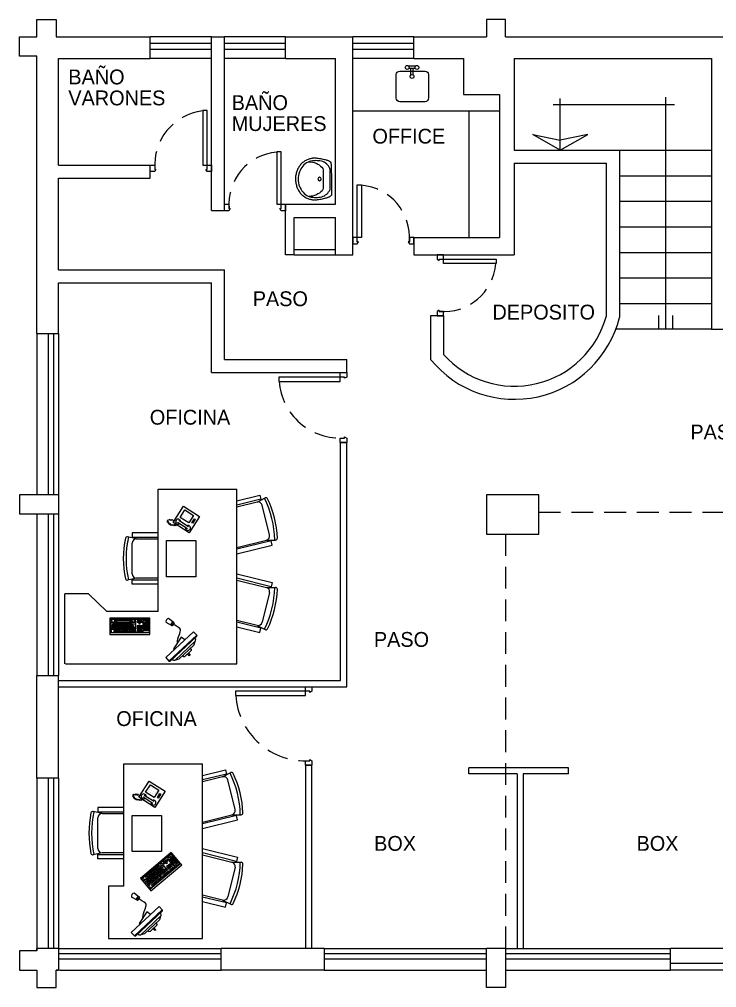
# Model space of a CAD drawing. Header units: millimetres. Extents: x 72.2 to 88.5, y 128.6 to 139.7.
# Drawn here: x 72.23 to 80.22, y 128.61 to 139.71 of the extents above; entities that cross this region are included whole.
import ezdxf

# ---------------------------------------------------------------- set-up
doc = ezdxf.new("R2010")
doc.units = ezdxf.units.MM
for name, pattern in [('CONTINUA', [0]), ('DASHED', [0.75, 0.5, -0.25]), ('DASHED2', [0.375, 0.25, -0.125])]:
    doc.linetypes.add(name, pattern=pattern)
for name, color, linetype in [('0-3', 3, 'Continuous'), ('0.1', 7, 'Continuous'), ('02', 2, 'Continuous'), ('08', 8, 'Continuous'), ('251', 251, 'Continuous'), ('AUX', 1, 'DASHED'), ('CARPINTERÍA', 1, 'Continuous'), ('MUEBLES', 252, 'CONTINUA'), ('MUROS', 4, 'Continuous')]:
    doc.layers.add(name, color=color, linetype=linetype)
doc.styles.add('STYLUS', font='stylu.ttf')

# ---------------------------------------------------------------- blocks, each defined once
blk = doc.blocks.new('PILETIN')
at = {"layer": '08', "linetype": 'Continuous', "flags": 128}
blk.add_lwpolyline([(0.177466, -0.01954), (0.094143, -0.019461), (0.021639, -0.019222), (-0.040046, -0.018824), (-0.090912, -0.018266), (-0.130959, -0.017549), (-0.160186, -0.016673), (-0.178594, -0.015638), (-0.186182, -0.014443), (-0.188407, -0.012851), (-0.190725, -0.010622), (-0.193136, -0.007756), (-0.195639, -0.004254), (-0.198235, -0.000116), (-0.200923, 0.004659), (-0.203704, 0.01007), (-0.206578, 0.016118), (-0.20949, 0.023081), (-0.212387, 0.031238), (-0.215268, 0.040589), (-0.218134, 0.051133), (-0.220984, 0.062871), (-0.223818, 0.075803), (-0.226637, 0.089929), (-0.22944, 0.105249), (-0.232056, 0.120339), (-0.234313, 0.133776), (-0.23621, 0.14556), (-0.237749, 0.155691), (-0.238928, 0.16417), (-0.239748, 0.170995), (-0.240209, 0.176167), (-0.240311, 0.179687), (-0.240099, 0.182829), (-0.23962, 0.186867), (-0.238874, 0.191802), (-0.23786, 0.197633), (-0.236579, 0.204362), (-0.23503, 0.211987), (-0.233214, 0.220509), (-0.23113, 0.229927), (-0.228641, 0.239721), (-0.225607, 0.249368), (-0.22203, 0.258868), (-0.217908, 0.268222), (-0.213243, 0.27743), (-0.208034, 0.286491), (-0.20228, 0.295405), (-0.195983, 0.304173), (-0.189227, 0.312677), (-0.182098, 0.320799), (-0.174595, 0.32854), (-0.166719, 0.335898), (-0.15847, 0.342875), (-0.149847, 0.349471), (-0.140851, 0.355684), (-0.131481, 0.361516), (-0.121794, 0.366933), (-0.111844, 0.3719), (-0.101631, 0.376418), (-0.091156, 0.380487), (-0.080418, 0.384107), (-0.069418, 0.387277), (-0.058154, 0.389998), (-0.046629, 0.39227), (-0.034971, 0.394062), (-0.023314, 0.395341), (-0.011657, 0.396109), (0, 0.396365), (0.011657, 0.396109), (0.023314, 0.395341), (0.034971, 0.394062), (0.046629, 0.39227), (0.058154, 0.389998), (0.069418, 0.387277), (0.080418, 0.384107), (0.091156, 0.380487), (0.101631, 0.376418), (0.111844, 0.3719), (0.121794, 0.366933), (0.131481, 0.361516), (0.140851, 0.355684), (0.149847, 0.349471), (0.15847, 0.342875), (0.166719, 0.335898), (0.174595, 0.32854), (0.182098, 0.320799), (0.189227, 0.312677), (0.195983, 0.304173), (0.20228, 0.295405), (0.208034, 0.286491), (0.213243, 0.27743), (0.217908, 0.268222), (0.22203, 0.258868), (0.225607, 0.249368), (0.228641, 0.239721), (0.23113, 0.229927), (0.233214, 0.220509), (0.23503, 0.211987), (0.236579, 0.204362), (0.23786, 0.197633), (0.238874, 0.191802), (0.23962, 0.186867), (0.240099, 0.182829), (0.240311, 0.179687), (0.240209, 0.176167), (0.239748, 0.170995), (0.238928, 0.16417), (0.237749, 0.155691), (0.23621, 0.14556), (0.234313, 0.133776), (0.232056, 0.120339), (0.22944, 0.105249), (0.226637, 0.089929), (0.223818, 0.075803), (0.220984, 0.062871), (0.218134, 0.051133), (0.215268, 0.040589), (0.212387, 0.031238), (0.20949, 0.023081), (0.206578, 0.016118), (0.203568, 0.009991), (0.200379, 0.004341), (0.197009, -0.000833), (0.19346, -0.005529), (0.189731, -0.009747), (0.185823, -0.013489), (0.181734, -0.016753), (0.177466, -0.01954)], dxfattribs=at)
at = {"layer": '08', "linetype": 'Continuous'}
blk.add_lwpolyline([(0, 0), (-0.109993, 0, -0.104875), (-0.120151, 0.002101, -0.221649), (-0.204273, 0.097702, -0.048163), (-0.210622, 0.163455, -0.015067), (-0.209998, 0.184155, -0.11237), (-0.195145, 0.251099, -0.102819), (-0.14995, 0.310915, -0.093047), (-0.083035, 0.350417, -0.087147), (0, 0.365, -0.087147), (0.083035, 0.350417, -0.093047), (0.14995, 0.310915, -0.102819), (0.195145, 0.251099, -0.11237), (0.209998, 0.184155, -0.015067), (0.210622, 0.163455, -0.048163), (0.204273, 0.097702, -0.221649), (0.120151, 0.002101, -0.104875), (0.109993, 0)], format="xyb", close=True, dxfattribs=at)
blk.add_lwpolyline([(-0.198723, 0.242941, 0.10564), (-0.180769, 0.158914, 0.092164), (-0.134258, 0.091625, 0.198077), (-0.106065, 0.08), (0, 0.08), (0.106065, 0.08, 0.198077), (0.134258, 0.091625, 0.092164), (0.180769, 0.158914, 0.10564), (0.198723, 0.242941)], format="xyb", dxfattribs=at)
blk.add_circle((0, 0.120322), 0.02, dxfattribs=at)
blk = doc.blocks.new('RECTANG')
for p, q in [((1, 1), (0, 1)), ((0, 1), (0, 0)), ((1, 0), (1, 1)), ((0, 0), (1, 0))]:
    blk.add_line(p, q)
blk = doc.blocks.new('telefono')
for p, q in [((-0.03479, -0.053826), (-0.03479, -0.053826)), ((-0.019296, -0.053826), (-0.019296, -0.053826)), ((-0.003801, -0.053826), (-0.003801, -0.053826)), ((0.036107, -0.025859), (0.036107, -0.108497)), ((0.052635, -0.025859), (0.052635, -0.108497)), ((-0.03479, -0.069321), (-0.03479, -0.069321)), ((-0.03479, -0.084815), (-0.03479, -0.084815)), ((-0.03479, -0.10031), (-0.03479, -0.10031)), ((-0.019296, -0.069321), (-0.019296, -0.069321)), ((-0.019296, -0.084815), (-0.019296, -0.084815)), ((-0.019296, -0.10031), (-0.019296, -0.10031)), ((-0.003801, -0.069321), (-0.003801, -0.069321)), ((-0.003801, -0.084815), (-0.003801, -0.084815)), ((-0.003801, -0.10031), (-0.003801, -0.10031)), ((0.050228, -0.124668), (0.056192, -0.143474)), ((0.069414, -0.103808), (0.079331, -0.107113)), ((0.07272, -0.110419), (0.082636, -0.113724)), ((0.076025, -0.11703), (0.085942, -0.120335)), ((0.079331, -0.123641), (0.089247, -0.126947)), ((0.082636, -0.130252), (0.092553, -0.133558)), ((0.052887, -0.14678), (0.062803, -0.150085)), ((0.056192, -0.153391), (0.066109, -0.156696)), ((0.059498, -0.160002), (0.069414, -0.163307)), ((0.062803, -0.166613), (0.07272, -0.169918)), ((0.071552, -0.174626), (0.081469, -0.177931)), ((0.079331, -0.169918), (0.089247, -0.173224)), ((0.082636, -0.163307), (0.092553, -0.166613)), ((0.085942, -0.136863), (0.095858, -0.140169)), ((0.085942, -0.143474), (0.095858, -0.14678)), ((0.085942, -0.150085), (0.095858, -0.153391)), ((0.085942, -0.156696), (0.095858, -0.160002))]:
    blk.add_line(p, q)
for centre, start, end in [((0.044371, -0.025859), 298.491464, 241.508536), ((0.044371, -0.108497), 118.491464, 61.508536)]:
    blk.add_arc(centre, 0.017324, start, end)
for p, xscale, yscale, zscale in [((0.067807, -0.133941), -0.135614, 0.133941, 0.135614), ((0.011694, -0.113222), -0.061979, 0.072308, 0.061979), ((-0.001219, -0.022837), -0.033572, 0.007747, 0.033572)]:
    blk.add_blockref('RECTANG', p, dxfattribs=dict(xscale=xscale, yscale=yscale, zscale=zscale))

msp = doc.modelspace()

# ---------------------------------------------------------------- linework, layer by layer
at = {"layer": '0-3', "linetype": 'Continuous', "ltscale": 0.5}
for p, q in [((75.28012, 137.01147), (75.28012, 137.59147)), ((75.38012, 137.01147), (75.38012, 137.44147)), ((75.38012, 137.01147), (75.28012, 137.01147))]:
    msp.add_line(p, q, dxfattribs=at)
at = {"layer": '0.1', "linetype": 'Continuous', "ltscale": 0.5}
for p, q in [((79.10512, 138.21147), (80.16012, 138.21147)), ((79.10512, 137.918613), (80.16012, 137.918613)), ((79.10512, 137.625756), (80.16012, 137.625756)), ((79.10512, 137.332899), (80.16012, 137.332899)), ((79.10512, 137.040042), (80.16012, 137.040042)), ((79.10512, 136.747185), (80.16012, 136.747185)), ((79.10512, 136.454327), (80.16012, 136.454327)), ((80.16012, 136.16147), (79.063516, 136.16147))]:
    msp.add_line(p, q, dxfattribs=at)
at = {"layer": '0.1', "linetype": 'DASHED2'}
for p, q in [((78.18012, 134.06147), (82.33012, 134.06147)), ((77.80012, 133.81147), (77.80012, 129.06147))]:
    msp.add_line(p, q, dxfattribs=at)
at = {"layer": '02'}
for p, q in [((78.42762, 138.21147), (78.42762, 138.805394)), ((79.63262, 138.818875), (79.63262, 136.16147)), ((78.346031, 138.73647), (79.736346, 138.73647)), ((78.42762, 138.21147), (78.112778, 138.392464)), ((78.112778, 138.392464), (78.42762, 138.328245)), ((78.42762, 138.21147), (78.742462, 138.392464)), ((78.742462, 138.392464), (78.42762, 138.328245)), ((79.552828, 136.317923), (79.552828, 136.16147)), ((79.712412, 136.317923), (79.712412, 136.16147))]:
    msp.add_line(p, q, dxfattribs=at)
at = {"layer": '08', "linetype": 'Continuous'}
for p, q in [((76.76685, 139.173278), (76.690441, 139.173278)), ((76.764513, 139.148101), (76.690684, 139.148101)), ((76.715356, 139.074249), (76.715356, 139.148101)), ((76.740533, 139.075624), (76.740533, 139.148101)), ((76.05012, 138.66147), (77.73012, 138.66147)), ((77.38012, 138.66147), (77.38012, 137.21147))]:
    msp.add_line(p, q, dxfattribs=at)
msp.add_lwpolyline([(76.588149, 139.11847), (76.877898, 139.11847, -0.414214), (76.917898, 139.07847), (76.917898, 138.8079, -0.414214), (76.877898, 138.7679), (76.588149, 138.7679, -0.414214), (76.548149, 138.8079), (76.548149, 139.07847, -0.414214)], format="xyb", close=True, dxfattribs=at)
for centre in [(76.672436, 139.160515), (76.78524, 139.160515), (76.728933, 139.056849)]:
    msp.add_circle(centre, 0.02207, dxfattribs=at)
at = {"layer": '251', "linetype": 'Continuous', "ltscale": 0.5}
for p, q in [((75.38012, 137.07147), (75.85012, 137.07147)), ((75.38012, 137.01147), (75.85012, 137.01147))]:
    msp.add_line(p, q, dxfattribs=at)
at = {"layer": 'AUX', "linetype": 'Continuous', "ltscale": 0.5}
for p, q in [((74.43012, 139.51147), (73.73012, 139.51147)), ((74.43012, 139.433115), (73.73012, 139.433115)), ((75.28012, 139.51147), (74.58012, 139.51147)), ((75.28012, 139.433115), (74.58012, 139.433115)), ((76.75012, 139.51147), (76.05012, 139.51147)), ((76.75012, 139.433115), (76.05012, 139.433115)), ((74.43012, 139.364449), (73.73012, 139.364449)), ((75.28012, 139.364449), (74.58012, 139.364449)), ((76.75012, 139.364449), (76.05012, 139.364449)), ((74.43012, 139.26147), (73.73012, 139.26147)), ((75.28012, 139.26147), (74.58012, 139.26147)), ((76.75012, 139.26147), (76.05012, 139.26147)), ((72.43012, 136.11147), (72.43012, 134.26147)), ((72.56012, 136.11147), (72.56012, 134.26147)), ((72.62012, 136.11147), (72.62012, 134.26147)), ((72.68012, 136.11147), (72.68012, 134.26147)), ((75.91012, 134.86147), (75.98012, 134.86147)), ((75.91012, 132.13147), (75.91012, 134.86147)), ((75.98012, 132.06147), (75.98012, 134.86147)), ((72.43012, 134.04147), (72.43012, 132.19147)), ((72.56012, 134.04147), (72.56012, 132.19147)), ((72.62012, 134.04147), (72.62012, 132.19147)), ((72.68012, 134.04147), (72.68012, 132.19147)), ((72.68012, 132.13147), (75.91012, 132.13147)), ((72.68012, 132.06147), (75.98012, 132.06147)), ((75.51012, 131.16147), (75.58012, 131.16147)), ((75.51012, 129.06147), (75.51012, 131.16147)), ((75.58012, 129.06147), (75.58012, 131.16147)), ((72.43012, 131.01147), (72.43012, 129.06147)), ((72.56012, 131.01147), (72.56012, 129.06147)), ((72.62012, 131.01147), (72.62012, 129.06147)), ((72.68012, 131.01147), (72.68012, 129.06147)), ((72.69012, 129.06147), (74.54012, 129.06147)), ((72.69012, 129.00147), (74.54012, 129.00147)), ((75.72012, 129.06147), (77.58012, 129.06147)), ((75.72012, 129.00147), (77.58012, 129.00147)), ((77.80012, 129.06147), (79.69012, 129.06147)), ((77.80012, 129.00147), (79.69012, 129.00147)), ((80.87012, 129.06147), (79.69012, 129.06147)), ((79.69012, 128.81147), (79.69012, 129.06147)), ((72.69012, 128.94147), (74.54012, 128.94147)), ((75.72012, 128.94147), (77.58012, 128.94147)), ((77.80012, 128.94147), (79.69012, 128.94147)), ((79.69012, 128.890911), (80.87012, 128.890911)), ((72.69012, 128.81147), (74.54012, 128.81147)), ((75.72012, 128.81147), (77.58012, 128.81147)), ((77.80012, 128.81147), (79.69012, 128.81147))]:
    msp.add_line(p, q, dxfattribs=at)
msp.add_lwpolyline([(80.87012, 128.81147), (79.69012, 128.81147)], dxfattribs=at)
at = {"layer": 'CARPINTERÍA'}
for p, q in [((78.52012, 131.13147), (77.38012, 131.13147)), ((77.38012, 131.06147), (77.38012, 131.13147)), ((78.52012, 131.06147), (78.52012, 131.13147)), ((77.932561, 131.06147), (77.38012, 131.06147)), ((77.932561, 131.06147), (77.932561, 129.06147)), ((78.52012, 131.06147), (78.002561, 131.06147)), ((78.002561, 131.06147), (78.002561, 129.06147))]:
    msp.add_line(p, q, dxfattribs=at)
at = {"layer": 'CARPINTERÍA', "linetype": 'Continuous', "ltscale": 0.5}
for points in [[(74.33012, 138.667258), (74.33012, 138.04147), (74.38012, 138.04147), (74.43012, 138.04147), (74.43012, 137.96647), (74.43012, 137.96647), (74.43012, 137.96647), (74.38012, 137.96647), (74.36512, 137.99147), (74.38012, 137.99147), (74.38012, 138.04147), (74.38012, 138.667258), (74.33012, 138.667258), (74.33012, 138.667258)], [(75.18012, 138.193373), (75.18012, 137.59147), (75.23012, 137.59147), (75.28012, 137.59147), (75.28012, 137.51647), (75.28012, 137.51647), (75.28012, 137.51647), (75.23012, 137.51647), (75.21512, 137.54147), (75.23012, 137.54147), (75.23012, 137.59147), (75.23012, 138.193373), (75.18012, 138.193373), (75.18012, 138.193373)], [(73.78012, 138.04147), (73.78012, 138.04147), (73.78012, 138.04147), (73.78012, 138.04147), (73.78012, 138.04147), (73.78012, 138.04147), (73.78012, 138.04147), (73.78012, 138.04147), (73.78012, 138.04147), (73.78012, 138.04147), (73.78012, 138.04147), (73.78012, 137.99147), (73.79512, 137.99147), (73.78012, 137.96647), (73.73012, 137.96647), (73.73012, 137.96647), (73.73012, 137.96647), (73.73012, 138.04147), (73.78012, 138.04147)], [(76.15012, 137.813373), (76.15012, 137.21147), (76.10012, 137.21147), (76.05012, 137.21147), (76.05012, 137.13647), (76.05012, 137.13647), (76.05012, 137.13647), (76.10012, 137.13647), (76.11512, 137.16147), (76.10012, 137.16147), (76.10012, 137.21147), (76.10012, 137.813373), (76.15012, 137.813373), (76.15012, 137.813373)], [(74.63012, 137.59147), (74.63012, 137.59147), (74.63012, 137.59147), (74.63012, 137.59147), (74.63012, 137.59147), (74.63012, 137.59147), (74.63012, 137.59147), (74.63012, 137.59147), (74.63012, 137.59147), (74.63012, 137.59147), (74.63012, 137.59147), (74.63012, 137.54147), (74.64512, 137.54147), (74.63012, 137.51647), (74.58012, 137.51647), (74.58012, 137.51647), (74.58012, 137.51647), (74.58012, 137.59147), (74.63012, 137.59147)], [(76.70012, 137.21147), (76.70012, 137.21147), (76.70012, 137.21147), (76.70012, 137.21147), (76.70012, 137.21147), (76.70012, 137.21147), (76.70012, 137.21147), (76.70012, 137.21147), (76.70012, 137.21147), (76.70012, 137.21147), (76.70012, 137.21147), (76.70012, 137.16147), (76.68512, 137.16147), (76.70012, 137.13647), (76.75012, 137.13647), (76.75012, 137.13647), (76.75012, 137.13647), (76.75012, 137.21147), (76.70012, 137.21147)], [(77.692022, 136.91147), (77.09012, 136.91147), (77.09012, 136.96147), (77.09012, 137.01147), (77.01512, 137.01147), (77.01512, 137.01147), (77.01512, 137.01147), (77.01512, 136.96147), (77.04012, 136.94647), (77.04012, 136.96147), (77.09012, 136.96147), (77.692022, 136.96147), (77.692022, 136.91147), (77.692022, 136.91147)], [(77.09012, 136.36147), (77.09012, 136.36147), (77.09012, 136.36147), (77.09012, 136.36147), (77.09012, 136.36147), (77.09012, 136.36147), (77.09012, 136.36147), (77.09012, 136.36147), (77.09012, 136.36147), (77.09012, 136.36147), (77.09012, 136.36147), (77.04012, 136.36147), (77.04012, 136.37647), (77.01512, 136.36147), (77.01512, 136.31147), (77.01512, 136.31147), (77.01512, 136.31147), (77.09012, 136.31147), (77.09012, 136.36147)], [(75.203506, 135.56147), (75.90512, 135.56147), (75.90512, 135.61147), (75.90512, 135.66147), (75.98012, 135.66147), (75.98012, 135.66147), (75.98012, 135.66147), (75.98012, 135.61147), (75.95512, 135.59647), (75.95512, 135.61147), (75.90512, 135.61147), (75.203506, 135.61147), (75.203506, 135.56147), (75.203506, 135.56147)], [(75.90512, 134.91147), (75.90512, 134.91147), (75.90512, 134.91147), (75.90512, 134.91147), (75.90512, 134.91147), (75.90512, 134.91147), (75.90512, 134.91147), (75.90512, 134.91147), (75.90512, 134.91147), (75.90512, 134.91147), (75.90512, 134.91147), (75.95512, 134.91147), (75.95512, 134.92647), (75.98012, 134.91147), (75.98012, 134.86147), (75.98012, 134.86147), (75.98012, 134.86147), (75.90512, 134.86147), (75.90512, 134.91147)], [(74.70776, 131.96147), (75.50762, 131.96147), (75.50762, 132.01147), (75.50762, 132.06147), (75.58262, 132.06147), (75.58262, 132.06147), (75.58262, 132.06147), (75.58262, 132.01147), (75.55762, 131.99647), (75.55762, 132.01147), (75.50762, 132.01147), (74.70776, 132.01147), (74.70776, 131.96147), (74.70776, 131.96147)], [(75.50762, 131.21147), (75.50762, 131.21147), (75.50762, 131.21147), (75.50762, 131.21147), (75.50762, 131.21147), (75.50762, 131.21147), (75.50762, 131.21147), (75.50762, 131.21147), (75.50762, 131.21147), (75.50762, 131.21147), (75.50762, 131.21147), (75.55762, 131.21147), (75.55762, 131.22647), (75.58262, 131.21147), (75.58262, 131.16147), (75.58262, 131.16147), (75.58262, 131.16147), (75.50762, 131.16147), (75.50762, 131.21147)]]:
    msp.add_lwpolyline(points, close=True, dxfattribs=at)
at = {"layer": 'CARPINTERÍA', "linetype": 'DASHED2'}
for centre, radius, start, end in [((74.40512, 138.04147), 0.625, 96.892103, 184.588566), ((75.23012, 137.59147), 0.6, 94.780192, 184.780192), ((76.10012, 137.21147), 0.6, 355.219808, 85.219808), ((77.09012, 136.96147), 0.6, 265.219808, 355.219808), ((75.90512, 135.61147), 0.7, 184.096044, 274.096044), ((75.50762, 132.01147), 0.8, 183.583322, 273.583322)]:
    msp.add_arc(centre, radius, start, end, dxfattribs=at)
at = {"layer": 'MUEBLES', "linetype": 'Continuous'}
for p, q in [((73.821589, 132.924641), (73.821589, 134.324641)), ((73.821589, 134.324641), (74.721589, 134.324641)), ((74.721589, 132.324641), (74.721589, 134.324641)), ((74.721589, 134.193233), (74.984528, 134.257873)), ((74.996464, 134.209318), (74.721589, 134.141744)), ((74.952684, 134.17796), (75.047627, 134.225365)), ((74.984528, 134.257873), (74.996464, 134.209318)), ((74.952684, 134.17796), (74.721589, 134.121149)), ((75.09673, 133.801462), (75.013175, 134.141342)), ((73.572479, 133.756285), (73.468965, 133.779654)), ((73.821589, 133.826285), (73.522479, 133.826285)), ((73.522479, 133.826285), (73.522479, 133.776285)), ((73.522479, 133.776285), (73.821589, 133.776285)), ((73.572479, 133.756285), (73.821589, 133.756285)), ((73.522479, 133.356285), (73.522479, 133.706285)), ((73.916599, 133.320469), (73.916599, 133.735463)), ((73.916599, 133.735463), (74.25233, 133.735463)), ((74.25233, 133.735463), (74.25233, 133.320469)), ((74.721589, 133.65775), (75.060112, 133.740971)), ((75.113441, 133.733486), (74.721589, 133.637154)), ((74.721589, 133.585666), (75.125378, 133.684932)), ((75.060112, 133.740971), (75.166212, 133.74299)), ((75.125378, 133.684932), (75.113441, 133.733486)), ((74.25233, 133.320469), (73.916599, 133.320469)), ((74.721589, 133.355705), (75.125378, 133.256439)), ((73.572479, 133.306285), (73.468965, 133.282917)), ((73.522479, 133.286285), (73.821589, 133.286285)), ((73.522479, 133.236285), (73.522479, 133.286285)), ((73.821589, 133.236285), (73.522479, 133.236285)), ((73.821589, 133.306285), (73.572479, 133.306285)), ((75.113441, 133.207885), (74.721589, 133.304216)), ((74.721589, 133.283621), (75.060112, 133.200399)), ((75.060112, 133.200399), (75.166212, 133.198381)), ((75.125378, 133.256439), (75.113441, 133.207885)), ((72.752235, 132.324641), (72.752235, 133.124641)), ((73.021589, 133.124641), (72.752235, 133.124641)), ((73.021589, 133.124641), (73.231589, 132.924641)), ((75.09673, 133.139909), (75.013175, 132.800029)), ((73.821589, 132.924641), (73.231589, 132.924641)), ((73.980907, 132.760182), (73.910021, 132.798015)), ((74.002953, 132.793559), (73.940333, 132.843908)), ((73.964313, 132.770237), (73.987129, 132.804779)), ((73.980187, 132.762242), (73.964313, 132.770237)), ((73.976334, 132.787141), (73.987194, 132.803584)), ((73.989741, 132.778286), (73.976334, 132.787141)), ((74.000776, 132.793413), (73.980187, 132.762242)), ((74.002953, 132.793559), (73.980907, 132.760182)), ((73.987129, 132.804779), (74.000776, 132.793413)), ((73.987194, 132.803584), (73.999587, 132.793194)), ((73.999587, 132.793194), (73.989741, 132.778286)), ((74.952684, 132.763411), (74.721589, 132.820222)), ((74.996464, 132.732052), (74.721589, 132.799627)), ((74.952684, 132.763411), (75.047627, 132.716006)), ((73.907221, 132.394478), (74.224969, 132.691869)), ((73.94369, 132.355513), (74.261438, 132.652903)), ((74.224969, 132.691869), (74.261438, 132.652903)), ((74.261438, 132.652903), (74.260929, 132.637524)), ((74.721589, 132.748138), (74.984528, 132.683498)), ((74.984528, 132.683498), (74.996464, 132.732052)), ((73.959068, 132.355004), (74.260929, 132.637524)), ((74.011392, 132.362787), (74.249703, 132.585829)), ((74.060574, 132.380269), (74.229008, 132.537911)), ((74.241508, 132.578159), (74.229008, 132.537911)), ((74.250212, 132.601208), (74.237098, 132.61522)), ((74.249703, 132.585829), (74.250212, 132.601208)), ((74.125303, 132.407061), (74.197994, 132.475096)), ((74.200128, 132.49173), (74.190573, 132.501939)), ((74.200128, 132.49173), (74.197994, 132.475096)), ((72.757498, 132.324641), (74.721589, 132.324641)), ((73.907221, 132.394478), (73.94369, 132.355513)), ((73.94369, 132.355513), (73.959068, 132.355004)), ((73.996014, 132.363296), (73.982899, 132.377308)), ((74.011392, 132.362787), (73.996014, 132.363296)), ((74.019588, 132.370457), (74.060574, 132.380269)), ((74.108564, 132.406032), (74.099009, 132.416241)), ((74.108564, 132.406032), (74.125303, 132.407061)), ((73.426838, 129.775427), (73.426838, 131.175427)), ((73.426838, 131.175427), (74.326838, 131.175427)), ((74.326838, 129.175427), (74.326838, 131.175427)), ((74.326838, 131.044018), (74.589776, 131.108658)), ((74.589776, 131.108658), (74.601712, 131.060104)), ((74.601712, 131.060104), (74.326838, 130.992529)), ((74.557933, 131.028745), (74.326838, 130.971934)), ((74.557933, 131.028745), (74.652875, 131.07615)), ((74.701978, 130.652247), (74.618423, 130.992128)), ((73.426838, 130.677071), (73.127727, 130.677071)), ((73.127727, 130.677071), (73.127727, 130.627071)), ((73.177727, 130.607071), (73.074213, 130.630439)), ((73.127727, 130.627071), (73.426838, 130.627071)), ((73.127727, 130.207071), (73.127727, 130.557071)), ((73.177727, 130.607071), (73.426838, 130.607071)), ((73.521848, 130.171254), (73.521848, 130.586248)), ((73.521848, 130.586248), (73.857578, 130.586248)), ((73.857578, 130.586248), (73.857578, 130.171254)), ((74.326838, 130.508535), (74.665361, 130.591757)), ((74.718689, 130.584271), (74.326838, 130.48794)), ((74.665361, 130.591757), (74.77146, 130.593775)), ((74.730626, 130.535717), (74.718689, 130.584271)), ((74.326838, 130.436451), (74.730626, 130.535717)), ((74.326838, 130.20649), (74.730626, 130.107224)), ((73.177727, 130.157071), (73.074213, 130.133702)), ((73.127727, 130.137071), (73.426838, 130.137071)), ((73.127727, 130.087071), (73.127727, 130.137071)), ((73.426838, 130.157071), (73.177727, 130.157071)), ((73.857578, 130.171254), (73.521848, 130.171254)), ((74.718689, 130.05867), (74.326838, 130.155002)), ((74.326838, 130.134406), (74.665361, 130.051185)), ((74.730626, 130.107224), (74.718689, 130.05867)), ((73.426838, 130.087071), (73.127727, 130.087071)), ((74.701978, 129.990694), (74.618423, 129.650814)), ((74.665361, 130.051185), (74.77146, 130.049166)), ((73.426838, 129.775427), (73.251994, 129.775427)), ((73.251994, 129.775427), (73.251994, 129.175427)), ((73.586156, 129.610968), (73.515269, 129.6488)), ((73.608201, 129.644344), (73.545581, 129.694693)), ((73.569562, 129.621022), (73.592377, 129.655564)), ((73.581582, 129.637927), (73.592442, 129.654369)), ((73.592377, 129.655564), (73.606024, 129.644199)), ((73.592442, 129.654369), (73.604835, 129.643979)), ((74.557933, 129.614196), (74.326838, 129.671008)), ((74.601712, 129.582838), (74.326838, 129.650412)), ((73.512469, 129.245264), (73.830217, 129.542654)), ((73.585435, 129.613027), (73.569562, 129.621022)), ((73.594989, 129.629071), (73.581582, 129.637927)), ((73.606024, 129.644199), (73.585435, 129.613027)), ((73.608201, 129.644344), (73.586156, 129.610968)), ((73.604835, 129.643979), (73.594989, 129.629071)), ((73.830217, 129.542654), (73.866686, 129.503688)), ((74.326838, 129.598923), (74.589776, 129.534283)), ((74.557933, 129.614196), (74.652875, 129.566791)), ((74.589776, 129.534283), (74.601712, 129.582838)), ((73.548938, 129.206298), (73.866686, 129.503688)), ((73.564317, 129.205789), (73.866177, 129.48831)), ((73.616641, 129.213572), (73.854952, 129.436615)), ((73.846756, 129.428944), (73.834257, 129.388697)), ((73.855461, 129.451993), (73.842346, 129.466005)), ((73.854952, 129.436615), (73.855461, 129.451993)), ((73.866686, 129.503688), (73.866177, 129.48831)), ((73.665822, 129.231054), (73.834257, 129.388697)), ((73.730551, 129.257846), (73.803243, 129.325881)), ((73.805377, 129.342515), (73.795822, 129.352724)), ((73.805377, 129.342515), (73.803243, 129.325881)), ((73.512469, 129.245264), (73.548938, 129.206298)), ((73.548938, 129.206298), (73.564317, 129.205789)), ((73.601262, 129.214081), (73.588148, 129.228093)), ((73.616641, 129.213572), (73.601262, 129.214081)), ((73.624836, 129.221243), (73.665822, 129.231054)), ((73.713812, 129.256817), (73.704257, 129.267026)), ((73.713812, 129.256817), (73.730551, 129.257846)), ((73.251994, 129.175427), (74.326838, 129.175427))]:
    msp.add_line(p, q, dxfattribs=at)
for points in [[(73.265281, 132.836479), (73.725742, 132.836479), (73.725742, 132.845533), (73.265281, 132.845533)], [(73.265281, 132.682975), (73.725742, 132.682975), (73.725742, 132.836479), (73.265281, 132.836479)], [(73.268914, 132.80039), (73.292373, 132.80039), (73.292373, 132.816577), (73.268914, 132.816577)], [(73.268914, 132.782414), (73.30977, 132.782414), (73.30977, 132.7986), (73.268914, 132.7986)], [(73.268914, 132.76219), (73.302012, 132.76219), (73.302012, 132.778376), (73.268914, 132.778376)], [(73.268914, 132.741966), (73.292608, 132.741966), (73.292608, 132.758152), (73.268914, 132.758152)], [(73.296999, 132.741966), (73.313169, 132.741966), (73.313169, 132.758152), (73.296999, 132.758152)], [(73.305084, 132.76219), (73.321254, 132.76219), (73.321254, 132.778376), (73.305084, 132.778376)], [(73.313169, 132.782414), (73.329339, 132.782414), (73.329339, 132.7986), (73.313169, 132.7986)], [(73.316583, 132.80039), (73.340041, 132.80039), (73.340041, 132.816577), (73.316583, 132.816577)], [(73.316999, 132.741966), (73.333169, 132.741966), (73.333169, 132.758152), (73.316999, 132.758152)], [(73.325084, 132.76219), (73.341254, 132.76219), (73.341254, 132.778376), (73.325084, 132.778376)], [(73.333169, 132.782414), (73.349339, 132.782414), (73.349339, 132.7986), (73.333169, 132.7986)], [(73.336999, 132.741966), (73.353169, 132.741966), (73.353169, 132.758152), (73.336999, 132.758152)], [(73.343967, 132.80039), (73.498324, 132.80039), (73.498324, 132.816577), (73.343967, 132.816577)], [(73.345084, 132.76219), (73.361254, 132.76219), (73.361254, 132.778376), (73.345084, 132.778376)], [(73.353169, 132.782414), (73.369339, 132.782414), (73.369339, 132.7986), (73.353169, 132.7986)], [(73.356999, 132.741966), (73.373169, 132.741966), (73.373169, 132.758152), (73.356999, 132.758152)], [(73.365084, 132.76219), (73.381254, 132.76219), (73.381254, 132.778376), (73.365084, 132.778376)], [(73.373169, 132.782414), (73.389339, 132.782414), (73.389339, 132.7986), (73.373169, 132.7986)], [(73.376999, 132.741966), (73.393169, 132.741966), (73.393169, 132.758152), (73.376999, 132.758152)], [(73.385084, 132.76219), (73.401254, 132.76219), (73.401254, 132.778376), (73.385084, 132.778376)], [(73.393169, 132.782414), (73.409339, 132.782414), (73.409339, 132.7986), (73.393169, 132.7986)], [(73.396999, 132.741966), (73.413169, 132.741966), (73.413169, 132.758152), (73.396999, 132.758152)], [(73.405084, 132.76219), (73.421254, 132.76219), (73.421254, 132.778376), (73.405084, 132.778376)], [(73.413169, 132.782414), (73.429339, 132.782414), (73.429339, 132.7986), (73.413169, 132.7986)], [(73.416999, 132.741966), (73.433169, 132.741966), (73.433169, 132.758152), (73.416999, 132.758152)], [(73.425084, 132.76219), (73.441254, 132.76219), (73.441254, 132.778376), (73.425084, 132.778376)], [(73.433169, 132.782414), (73.449339, 132.782414), (73.449339, 132.7986), (73.433169, 132.7986)], [(73.436999, 132.741966), (73.453169, 132.741966), (73.453169, 132.758152), (73.436999, 132.758152)], [(73.445084, 132.76219), (73.461254, 132.76219), (73.461254, 132.778376), (73.445084, 132.778376)], [(73.453169, 132.782414), (73.469339, 132.782414), (73.469339, 132.7986), (73.453169, 132.7986)], [(73.456999, 132.741966), (73.473169, 132.741966), (73.473169, 132.758152), (73.456999, 132.758152)], [(73.465084, 132.76219), (73.481254, 132.76219), (73.481254, 132.778376), (73.465084, 132.778376)], [(73.473169, 132.782414), (73.489339, 132.782414), (73.489339, 132.7986), (73.473169, 132.7986)], [(73.476999, 132.741966), (73.493169, 132.741966), (73.493169, 132.758152), (73.476999, 132.758152)], [(73.485084, 132.76219), (73.501254, 132.76219), (73.501254, 132.778376), (73.485084, 132.778376)], [(73.493169, 132.782414), (73.509339, 132.782414), (73.509339, 132.7986), (73.493169, 132.7986)], [(73.496999, 132.741966), (73.513169, 132.741966), (73.513169, 132.758152), (73.496999, 132.758152)], [(73.501726, 132.80039), (73.525184, 132.80039), (73.525184, 132.816577), (73.501726, 132.816577)], [(73.505084, 132.76219), (73.521254, 132.76219), (73.521254, 132.778376), (73.505084, 132.778376)], [(73.513169, 132.782414), (73.564919, 132.782414), (73.564919, 132.7986), (73.513169, 132.7986)], [(73.516999, 132.741966), (73.533169, 132.741966), (73.533169, 132.758152), (73.516999, 132.758152)], [(73.54148, 132.80039), (73.564939, 132.80039), (73.564939, 132.816577), (73.54148, 132.816577)], [(73.578946, 132.800952), (73.595116, 132.800952), (73.595116, 132.817138), (73.578946, 132.817138)], [(73.578946, 132.741591), (73.595116, 132.741591), (73.595116, 132.757778), (73.578946, 132.757778)], [(73.599155, 132.800952), (73.615325, 132.800952), (73.615325, 132.817138), (73.599155, 132.817138)], [(73.599155, 132.781852), (73.615325, 132.781852), (73.615325, 132.798038), (73.599155, 132.798038)], [(73.599155, 132.741591), (73.615325, 132.741591), (73.615325, 132.757778), (73.599155, 132.757778)], [(73.619365, 132.800952), (73.635535, 132.800952), (73.635535, 132.817138), (73.619365, 132.817138)], [(73.619365, 132.741591), (73.635535, 132.741591), (73.635535, 132.757778), (73.619365, 132.757778)], [(73.644814, 132.80039), (73.681194, 132.80039), (73.681194, 132.816577), (73.644814, 132.816577)], [(73.644814, 132.782414), (73.660984, 132.782414), (73.660984, 132.7986), (73.644814, 132.7986)], [(73.644814, 132.76219), (73.660984, 132.76219), (73.660984, 132.778376), (73.644814, 132.778376)], [(73.644814, 132.741966), (73.660984, 132.741966), (73.660984, 132.758152), (73.644814, 132.758152)], [(73.665024, 132.782414), (73.681194, 132.782414), (73.681194, 132.7986), (73.665024, 132.7986)], [(73.665024, 132.76219), (73.681194, 132.76219), (73.681194, 132.778376), (73.665024, 132.778376)], [(73.665024, 132.741966), (73.681194, 132.741966), (73.681194, 132.758152), (73.665024, 132.758152)], [(73.685233, 132.80039), (73.701403, 132.80039), (73.701403, 132.816577), (73.685233, 132.816577)], [(73.685233, 132.782414), (73.701403, 132.782414), (73.701403, 132.7986), (73.685233, 132.7986)], [(73.685233, 132.76219), (73.701403, 132.76219), (73.701403, 132.778376), (73.685233, 132.778376)], [(73.685233, 132.741966), (73.701403, 132.741966), (73.701403, 132.758152), (73.685233, 132.758152)], [(73.705443, 132.782414), (73.721613, 132.782414), (73.721613, 132.816577), (73.705443, 132.816577)], [(73.705443, 132.76219), (73.721613, 132.76219), (73.721613, 132.778376), (73.705443, 132.778376)], [(73.705443, 132.721742), (73.721613, 132.721742), (73.721613, 132.758152), (73.705443, 132.758152)], [(73.979922, 132.763421), (73.989769, 132.778329), (73.976362, 132.787184), (73.965572, 132.770847)], [(73.725742, 132.678532), (73.265281, 132.678532), (73.265281, 132.659901), (73.725742, 132.659901)], [(73.268881, 132.688598), (73.285051, 132.688598), (73.285051, 132.704784), (73.268881, 132.704784)], [(73.268914, 132.721742), (73.285084, 132.721742), (73.285084, 132.737928), (73.268914, 132.737928)], [(73.288914, 132.721742), (73.305084, 132.721742), (73.305084, 132.737928), (73.288914, 132.737928)], [(73.308914, 132.721742), (73.325084, 132.721742), (73.325084, 132.737928), (73.308914, 132.737928)], [(73.312193, 132.688598), (73.328363, 132.688598), (73.328363, 132.704784), (73.312193, 132.704784)], [(73.328914, 132.721742), (73.345084, 132.721742), (73.345084, 132.737928), (73.328914, 132.737928)], [(73.332403, 132.688598), (73.348573, 132.688598), (73.348573, 132.704784), (73.332403, 132.704784)], [(73.348914, 132.721742), (73.365084, 132.721742), (73.365084, 132.737928), (73.348914, 132.737928)], [(73.352613, 132.688598), (73.368783, 132.688598), (73.368783, 132.704784), (73.352613, 132.704784)], [(73.368914, 132.721742), (73.385084, 132.721742), (73.385084, 132.737928), (73.368914, 132.737928)], [(73.372822, 132.688598), (73.388992, 132.688598), (73.388992, 132.704784), (73.372822, 132.704784)], [(73.388914, 132.721742), (73.405084, 132.721742), (73.405084, 132.737928), (73.388914, 132.737928)], [(73.39966, 132.688598), (73.41583, 132.688598), (73.41583, 132.704784), (73.39966, 132.704784)], [(73.408914, 132.721742), (73.425084, 132.721742), (73.425084, 132.737928), (73.408914, 132.737928)], [(73.419869, 132.688598), (73.436039, 132.688598), (73.436039, 132.704784), (73.419869, 132.704784)], [(73.428914, 132.721742), (73.445084, 132.721742), (73.445084, 132.737928), (73.428914, 132.737928)], [(73.440079, 132.688598), (73.456249, 132.688598), (73.456249, 132.704784), (73.440079, 132.704784)], [(73.448914, 132.721742), (73.465084, 132.721742), (73.465084, 132.737928), (73.448914, 132.737928)], [(73.460289, 132.688598), (73.476459, 132.688598), (73.476459, 132.704784), (73.460289, 132.704784)], [(73.468914, 132.721742), (73.485084, 132.721742), (73.485084, 132.737928), (73.468914, 132.737928)], [(73.488249, 132.688598), (73.504419, 132.688598), (73.504419, 132.704784), (73.488249, 132.704784)], [(73.488914, 132.721742), (73.505084, 132.721742), (73.505084, 132.737928), (73.488914, 132.737928)], [(73.508459, 132.688598), (73.524629, 132.688598), (73.524629, 132.704784), (73.508459, 132.704784)], [(73.508914, 132.721742), (73.525084, 132.721742), (73.525084, 132.737928), (73.508914, 132.737928)], [(73.528668, 132.688598), (73.544838, 132.688598), (73.544838, 132.704784), (73.528668, 132.704784)], [(73.528914, 132.721742), (73.545084, 132.721742), (73.545084, 132.737928), (73.528914, 132.737928)], [(73.548878, 132.688598), (73.565048, 132.688598), (73.565048, 132.704784), (73.548878, 132.704784)], [(73.548914, 132.721742), (73.565084, 132.721742), (73.565084, 132.737928), (73.548914, 132.737928)], [(73.578946, 132.721368), (73.595116, 132.721368), (73.595116, 132.737554), (73.578946, 132.737554)], [(73.578946, 132.688223), (73.595116, 132.688223), (73.595116, 132.704409), (73.578946, 132.704409)], [(73.599155, 132.721368), (73.615325, 132.721368), (73.615325, 132.737554), (73.599155, 132.737554)], [(73.599155, 132.688223), (73.615325, 132.688223), (73.615325, 132.704409), (73.599155, 132.704409)], [(73.619365, 132.721368), (73.635535, 132.721368), (73.635535, 132.737554), (73.619365, 132.737554)], [(73.619365, 132.688223), (73.635535, 132.688223), (73.635535, 132.704409), (73.619365, 132.704409)], [(73.644621, 132.688357), (73.721286, 132.688357), (73.721286, 132.704685), (73.644621, 132.704685)], [(73.644814, 132.721742), (73.660984, 132.721742), (73.660984, 132.737928), (73.644814, 132.737928)], [(73.665024, 132.721742), (73.681194, 132.721742), (73.681194, 132.737928), (73.665024, 132.737928)], [(73.685233, 132.721742), (73.701403, 132.721742), (73.701403, 132.737928), (73.685233, 132.737928)], [(74.156445, 132.436208), (74.166853, 132.445949), (74.186869, 132.424563), (74.176461, 132.414821)], [(73.62359, 129.856784), (73.97573, 130.153469), (73.969896, 130.160393), (73.617757, 129.863708)], [(73.722496, 129.739392), (74.074636, 130.036076), (73.97573, 130.153469), (73.62359, 129.856784)], [(73.937093, 130.073727), (73.964914, 130.097167), (73.954485, 130.109546), (73.926663, 130.086106)], [(73.964131, 130.073001), (73.976497, 130.08342), (73.966068, 130.095798), (73.953702, 130.085379)], [(73.968003, 130.09977), (73.980369, 130.110189), (73.96994, 130.122567), (73.957574, 130.112149)], [(73.979586, 130.086022), (73.991952, 130.096441), (73.981523, 130.108819), (73.969157, 130.098401)], [(73.995042, 130.099044), (74.007408, 130.109463), (73.985396, 130.135589), (73.97303, 130.12517)], [(73.992617, 130.070556), (74.004983, 130.080975), (73.994554, 130.093353), (73.982188, 130.082935)], [(74.008072, 130.083578), (74.020438, 130.093996), (74.010009, 130.106375), (73.997643, 130.095956)], [(73.707018, 129.879885), (73.825063, 129.97934), (73.814634, 129.991719), (73.696589, 129.892263)], [(74.077499, 130.032678), (73.725359, 129.735994), (73.737363, 129.721746), (74.089503, 130.018431)], [(73.827666, 129.981533), (73.845605, 129.996647), (73.835176, 130.009026), (73.817236, 129.993911)], [(73.832705, 129.962271), (73.845071, 129.97269), (73.834641, 129.985069), (73.822275, 129.97465)], [(73.848, 129.975158), (73.887575, 130.008501), (73.877146, 130.02088), (73.83757, 129.987536)], [(73.858068, 130.007147), (73.876008, 130.022262), (73.865578, 130.03464), (73.847639, 130.019526)], [(73.886357, 130.031716), (73.898724, 130.042135), (73.888294, 130.054513), (73.875928, 130.044095)], [(73.901813, 130.044738), (73.914179, 130.055156), (73.90375, 130.067535), (73.891384, 130.057116)], [(73.91412, 130.030131), (73.926486, 130.040549), (73.916057, 130.052928), (73.90369, 130.042509)], [(73.917268, 130.057759), (73.929634, 130.068178), (73.919205, 130.080556), (73.906839, 130.070138)], [(73.924605, 129.98632), (73.936971, 129.996739), (73.926542, 130.009117), (73.914176, 129.998698)], [(73.937635, 129.970854), (73.950002, 129.981272), (73.939572, 129.993651), (73.927206, 129.983232)], [(73.94006, 129.999341), (73.952426, 130.00976), (73.941997, 130.022139), (73.929631, 130.01172)], [(73.948675, 130.059979), (73.961041, 130.070398), (73.950612, 130.082776), (73.938246, 130.072358)], [(73.953091, 129.983875), (73.965457, 129.994294), (73.955028, 130.006672), (73.942662, 129.996254)], [(73.955516, 130.012363), (73.967882, 130.022782), (73.957453, 130.03516), (73.945087, 130.024741)], [(73.961706, 130.044513), (73.974072, 130.054932), (73.963643, 130.06731), (73.951277, 130.056892)], [(73.968546, 129.996897), (73.980912, 130.007315), (73.970483, 130.019694), (73.958117, 130.009275)], [(73.974447, 129.958528), (73.986813, 129.968946), (73.976384, 129.981325), (73.964018, 129.970906)], [(73.974737, 130.029047), (73.987103, 130.039465), (73.976674, 130.051844), (73.964308, 130.041425)], [(73.977161, 130.057535), (73.989528, 130.067953), (73.979098, 130.080332), (73.966732, 130.069913)], [(73.987767, 130.013581), (74.000133, 130.023999), (73.989704, 130.036378), (73.977338, 130.025959)], [(73.989902, 129.971549), (74.002268, 129.981968), (73.991839, 129.994346), (73.979473, 129.983928)], [(73.990192, 130.042068), (74.002558, 130.052487), (73.992129, 130.064865), (73.979763, 130.054447)], [(74.003223, 130.026602), (74.015589, 130.037021), (74.00516, 130.049399), (73.992794, 130.038981)], [(74.005648, 130.05509), (74.018014, 130.065509), (74.007584, 130.077887), (73.995218, 130.067468)], [(74.00913, 129.987925), (74.06776, 130.037322), (74.05724, 130.049809), (73.99861, 130.000412)], [(74.018678, 130.039624), (74.031044, 130.050042), (74.020615, 130.062421), (74.008249, 130.052002)], [(74.034134, 130.052645), (74.0465, 130.063064), (74.02304, 130.090908), (74.010674, 130.08049)], [(73.686076, 129.862241), (73.704016, 129.877355), (73.693587, 129.889734), (73.675647, 129.874619)], [(73.710344, 129.85918), (73.72271, 129.869599), (73.712281, 129.881977), (73.699915, 129.871558)], [(73.725639, 129.872066), (73.738005, 129.882485), (73.727576, 129.894863), (73.71521, 129.884445)], [(73.732486, 129.851391), (73.744853, 129.861809), (73.734423, 129.874188), (73.722057, 129.863769)], [(73.740934, 129.884953), (73.7533, 129.895371), (73.742871, 129.90775), (73.730505, 129.897331)], [(73.747782, 129.864277), (73.760148, 129.874696), (73.749719, 129.887074), (73.737352, 129.876656)], [(73.756229, 129.897839), (73.768595, 129.908258), (73.758166, 129.920636), (73.7458, 129.910218)], [(73.763077, 129.877164), (73.775443, 129.887582), (73.765014, 129.899961), (73.752648, 129.889542)], [(73.769924, 129.856488), (73.78229, 129.866907), (73.771861, 129.879285), (73.759495, 129.868867)], [(73.771524, 129.910726), (73.78389, 129.921144), (73.773461, 129.933523), (73.761095, 129.923104)], [(73.778372, 129.89005), (73.790738, 129.900469), (73.780309, 129.912847), (73.767943, 129.902429)], [(73.785219, 129.869374), (73.797585, 129.879793), (73.787156, 129.892172), (73.77479, 129.881753)], [(73.786819, 129.923612), (73.799185, 129.934031), (73.788756, 129.946409), (73.77639, 129.935991)], [(73.792067, 129.848699), (73.804433, 129.859118), (73.794004, 129.871496), (73.781638, 129.861077)], [(73.793667, 129.902936), (73.806033, 129.913355), (73.795604, 129.925734), (73.783238, 129.915315)], [(73.800514, 129.882261), (73.812881, 129.89268), (73.802451, 129.905058), (73.790085, 129.894639)], [(73.802114, 129.936499), (73.81448, 129.946917), (73.804051, 129.959296), (73.791685, 129.948877)], [(73.807362, 129.861585), (73.819728, 129.872004), (73.809299, 129.884382), (73.796933, 129.873964)], [(73.808962, 129.915823), (73.821328, 129.926242), (73.810899, 129.93862), (73.798533, 129.928201)], [(73.81581, 129.895147), (73.828176, 129.905566), (73.817747, 129.917944), (73.80538, 129.907526)], [(73.817409, 129.949385), (73.829775, 129.959804), (73.819346, 129.972182), (73.80698, 129.961763)], [(73.822657, 129.874472), (73.835023, 129.88489), (73.824594, 129.897269), (73.812228, 129.88685)], [(73.824257, 129.928709), (73.836623, 129.939128), (73.826194, 129.951507), (73.813828, 129.941088)], [(73.831105, 129.908034), (73.843471, 129.918452), (73.833042, 129.930831), (73.820676, 129.920412)], [(73.837952, 129.887358), (73.850318, 129.897777), (73.839889, 129.910155), (73.827523, 129.899737)], [(73.839552, 129.941596), (73.851918, 129.952014), (73.841489, 129.964393), (73.829123, 129.953974)], [(73.8464, 129.92092), (73.858766, 129.931339), (73.848337, 129.943717), (73.835971, 129.933299)], [(73.852551, 129.856318), (73.864917, 129.866737), (73.854488, 129.879115), (73.842122, 129.868696)], [(73.853247, 129.900245), (73.865613, 129.910663), (73.855184, 129.923042), (73.842818, 129.912623)], [(73.854847, 129.954482), (73.867213, 129.964901), (73.856784, 129.977279), (73.844418, 129.966861)], [(73.861695, 129.933807), (73.874061, 129.944225), (73.863632, 129.956604), (73.851266, 129.946185)], [(73.868007, 129.869339), (73.880373, 129.879758), (73.869944, 129.892137), (73.857578, 129.881718)], [(73.868542, 129.913131), (73.880909, 129.92355), (73.870479, 129.935928), (73.858113, 129.92551)], [(73.87699, 129.946693), (73.889356, 129.957112), (73.878927, 129.96949), (73.866561, 129.959072)], [(73.883838, 129.926017), (73.896204, 129.936436), (73.885774, 129.948815), (73.873408, 129.938396)], [(73.889389, 129.887355), (73.901756, 129.897774), (73.891326, 129.910152), (73.87896, 129.899733)], [(73.899133, 129.938904), (73.911499, 129.949323), (73.90107, 129.961701), (73.888704, 129.951282)], [(73.904845, 129.900376), (73.917211, 129.910795), (73.906782, 129.923174), (73.894416, 129.912755)], [(73.914428, 129.95179), (73.926794, 129.962209), (73.916365, 129.974588), (73.903999, 129.964169)], [(73.9203, 129.913398), (73.932666, 129.923817), (73.922237, 129.936195), (73.909871, 129.925776)], [(73.935756, 129.926419), (73.948122, 129.936838), (73.937693, 129.949217), (73.925327, 129.938798)], [(73.958991, 129.945506), (73.971357, 129.955925), (73.960928, 129.968303), (73.948562, 129.957885)], [(73.649622, 129.831527), (73.667561, 129.846641), (73.657132, 129.85902), (73.639193, 129.843905)], [(73.661205, 129.817779), (73.692449, 129.844103), (73.68202, 129.856482), (73.650775, 129.830158)], [(73.674235, 129.802313), (73.699547, 129.823638), (73.689117, 129.836017), (73.663806, 129.814691)], [(73.687266, 129.786847), (73.705385, 129.802113), (73.694956, 129.814491), (73.676837, 129.799225)], [(73.695049, 129.846293), (73.707415, 129.856712), (73.696986, 129.869091), (73.68462, 129.858672)], [(73.700296, 129.77138), (73.712663, 129.781799), (73.702233, 129.794177), (73.689867, 129.783759)], [(73.701896, 129.825618), (73.714262, 129.836037), (73.703833, 129.848415), (73.691467, 129.837996)], [(73.708744, 129.804942), (73.72111, 129.815361), (73.710681, 129.827739), (73.698315, 129.817321)], [(73.715592, 129.784267), (73.727958, 129.794685), (73.717528, 129.807064), (73.705162, 129.796645)], [(73.717191, 129.838504), (73.729557, 129.848923), (73.719128, 129.861301), (73.706762, 129.850883)], [(73.721627, 129.746011), (73.733993, 129.75643), (73.723564, 129.768808), (73.711198, 129.75839)], [(73.724039, 129.817829), (73.736405, 129.828247), (73.725976, 129.840626), (73.71361, 129.830207)], [(73.730887, 129.797153), (73.743253, 129.807572), (73.732824, 129.81995), (73.720458, 129.809532)], [(73.739334, 129.830715), (73.7517, 129.841134), (73.741271, 129.853512), (73.728905, 129.843094)], [(73.746182, 129.81004), (73.758548, 129.820458), (73.748119, 129.832837), (73.735753, 129.822418)], [(73.754629, 129.843602), (73.766995, 129.85402), (73.756566, 129.866399), (73.7442, 129.85598)], [(73.75475, 129.773918), (73.767116, 129.784337), (73.756687, 129.796715), (73.744321, 129.786297)], [(73.761477, 129.822926), (73.773843, 129.833345), (73.763414, 129.845723), (73.751048, 129.835304)], [(73.770205, 129.78694), (73.782571, 129.797358), (73.772142, 129.809737), (73.759776, 129.799318)], [(73.776772, 129.835812), (73.789138, 129.846231), (73.778709, 129.85861), (73.766343, 129.848191)], [(73.785661, 129.799961), (73.798027, 129.81038), (73.787598, 129.822758), (73.775232, 129.81234)], [(73.801116, 129.812983), (73.813482, 129.823401), (73.803053, 129.83578), (73.790687, 129.825361)], [(73.82164, 129.830275), (73.834006, 129.840694), (73.823577, 129.853072), (73.811211, 129.842653)], [(73.837096, 129.843296), (73.849462, 129.853715), (73.839033, 129.866094), (73.826667, 129.855675)], [(73.585171, 129.614207), (73.595017, 129.629114), (73.58161, 129.637969), (73.57082, 129.621633)], [(73.761693, 129.286993), (73.772101, 129.296734), (73.792117, 129.275348), (73.781709, 129.265606)]]:
    msp.add_lwpolyline(points, close=True, dxfattribs=at)
for points in [[(73.537334, 132.762396), (73.537334, 132.742131), (73.564863, 132.742131), (73.564863, 132.778503), (73.525128, 132.778503), (73.525128, 132.762396), (73.537334, 132.762396)], [(74.126888, 132.600071), (74.083935, 132.628442), (73.996289, 132.495747), (74.007506, 132.488338)], [(73.879378, 129.975419), (73.892434, 129.959922), (73.913487, 129.977659), (73.890052, 130.005474), (73.859665, 129.979872), (73.870043, 129.967554), (73.879378, 129.975419)], [(73.732136, 129.450857), (73.689183, 129.479227), (73.601537, 129.346532), (73.612754, 129.339124)]]:
    msp.add_lwpolyline(points, dxfattribs=at)
for centre, radius, start, end in [((74.038556, 133.721534), 1.11744, 1.090032, 26.533029), ((75.056561, 134.207472), 0.02, 25.517128, 116.533029), ((74.038556, 133.721534), 1.148038, 2.105934, 25.517128), ((74.964621, 134.129406), 0.05, 13.811531, 103.811531), ((74.569139, 133.531285), 1.148038, 168.294403, 191.705597), ((73.464561, 133.760145), 0.02, 77.278501, 168.294403), ((74.569139, 133.531285), 1.11744, 167.278501, 192.721499), ((73.572479, 133.706285), 0.05, 90, 180), ((75.048176, 133.789526), 0.05, 283.811531, 13.811531), ((75.165832, 133.762987), 0.02, 271.090032, 2.105934), ((73.572479, 133.356285), 0.05, 180, 270), ((73.464561, 133.302426), 0.02, 191.705597, 282.721499), ((75.048176, 133.151845), 0.05, 346.188469, 76.188469), ((74.038556, 133.219837), 1.11744, 333.466971, 358.909968), ((74.038556, 133.219837), 1.148038, 334.482872, 357.894066), ((75.165832, 133.178384), 0.02, 357.894066, 88.909968), ((73.943949, 132.808563), 0.03553, 95.841049, 197.26898), ((74.964621, 132.811965), 0.05, 256.188469, 346.188469), ((75.056561, 132.733899), 0.02, 243.466971, 334.482872), ((74.569869, 130.980191), 0.05, 13.811531, 103.811531), ((73.643804, 130.57232), 1.11744, 1.090032, 26.533029), ((74.661809, 131.058257), 0.02, 25.517128, 116.533029), ((73.643804, 130.57232), 1.148038, 2.105934, 25.517128), ((74.653424, 130.640311), 0.05, 283.811531, 13.811531), ((74.174387, 130.382071), 1.148038, 168.294403, 191.705597), ((73.069809, 130.61093), 0.02, 77.278501, 168.294403), ((74.174387, 130.382071), 1.11744, 167.278501, 192.721499), ((73.177727, 130.557071), 0.05, 90, 180), ((74.77108, 130.613772), 0.02, 271.090032, 2.105934), ((73.177727, 130.207071), 0.05, 180, 270), ((73.069809, 130.153211), 0.02, 191.705597, 282.721499), ((73.643804, 130.070622), 1.11744, 333.466971, 358.909968), ((74.653424, 130.00263), 0.05, 346.188469, 76.188469), ((73.643804, 130.070622), 1.148038, 334.482872, 357.894066), ((74.77108, 130.02917), 0.02, 357.894066, 88.909968), ((73.549197, 129.659348), 0.03553, 95.841049, 197.26898), ((74.569869, 129.66275), 0.05, 256.188469, 346.188469), ((74.661809, 129.584685), 0.02, 243.466971, 334.482872)]:
    msp.add_arc(centre, radius, start, end, dxfattribs=at)
for points in [[(74.040112, 132.562095), (74.040949, 132.627737), (74.107296, 132.721033), (74.050902, 132.739369), (73.99193, 132.776871)], [(73.64536, 129.41288), (73.646197, 129.478522), (73.712544, 129.571818), (73.656151, 129.590154), (73.597178, 129.627656)]]:
    msp.add_open_spline(points, degree=3, knots=[0.0639772089, 0.0639772089, 0.0639772089, 0.0639772089, 0.2785279522, 0.4013402705, 0.4013402705, 0.4013402705, 0.4013402705], dxfattribs=at)
at = {"layer": 'MUROS'}
for p, q in [((73.73012, 139.26147), (73.73012, 139.51147)), ((74.43012, 137.52147), (74.43012, 139.51147)), ((74.58012, 137.52147), (74.58012, 139.51147)), ((75.28012, 139.26147), (75.28012, 139.51147)), ((76.05012, 137.01147), (76.05012, 139.51147)), ((76.75012, 139.26147), (76.75012, 139.51147)), ((72.68012, 139.26147), (73.73012, 139.26147)), ((72.68012, 138.04147), (72.68012, 139.26147)), ((75.28012, 139.26147), (75.85012, 139.26147)), ((75.85012, 137.59147), (75.85012, 139.26147)), ((76.75012, 139.26147), (77.32012, 139.26147)), ((77.32012, 139.26147), (77.32012, 138.85147)), ((77.90012, 139.26147), (80.16012, 139.26147)), ((77.90012, 139.26147), (77.90012, 138.21147)), ((80.16012, 139.26147), (80.16012, 136.16147)), ((77.32012, 138.85147), (77.73012, 138.85147)), ((77.73012, 138.85147), (77.73012, 137.21147)), ((77.90012, 138.21147), (79.10512, 138.21147)), ((79.10512, 138.21147), (79.10512, 136.295578)), ((72.68012, 138.04147), (73.73012, 138.04147)), ((73.73012, 137.89147), (73.73012, 138.04147)), ((77.90012, 138.06147), (77.90012, 137.01147)), ((77.90012, 138.06147), (78.95512, 138.06147)), ((78.95512, 136.314583), (78.95512, 138.06147)), ((72.68012, 137.89147), (73.73012, 137.89147)), ((72.68012, 136.84147), (72.68012, 137.89147)), ((75.28012, 137.59147), (75.85012, 137.59147)), ((74.43012, 137.52147), (74.58012, 137.52147)), ((75.38012, 137.44147), (75.85012, 137.44147)), ((75.85012, 137.01147), (75.85012, 137.44147)), ((76.75012, 137.21147), (77.73012, 137.21147)), ((76.75012, 137.21147), (76.75012, 137.01147)), ((75.85012, 137.01147), (76.05012, 137.01147)), ((76.75012, 137.01147), (77.90012, 137.01147)), ((72.68012, 136.84147), (74.58012, 136.84147)), ((74.58012, 135.81147), (74.58012, 136.84147)), ((72.68012, 136.69147), (74.43012, 136.69147)), ((72.68012, 136.11147), (72.68012, 136.69147)), ((74.43012, 135.66147), (74.43012, 136.69147)), ((76.94012, 136.31147), (76.94012, 135.81147)), ((77.09012, 136.31147), (76.94012, 136.31147)), ((77.09012, 136.31147), (77.09012, 135.868811)), ((72.43012, 136.11147), (72.68012, 136.11147)), ((80.16012, 136.16147), (80.96012, 136.16147)), ((74.58012, 135.81147), (75.98012, 135.81147)), ((75.98012, 135.66147), (75.98012, 135.81147)), ((74.43012, 135.66147), (75.98012, 135.66147)), ((72.68012, 134.26147), (72.68012, 134.04147)), ((72.43012, 132.19147), (72.68012, 132.19147)), ((72.68012, 131.01147), (72.68012, 132.19147)), ((72.68012, 131.01147), (72.43012, 131.01147)), ((72.68012, 129.06147), (72.43012, 129.06147)), ((72.68012, 129.06147), (72.68012, 128.81147)), ((75.72012, 129.06147), (74.54012, 129.06147)), ((74.54012, 128.81147), (74.54012, 129.06147)), ((75.72012, 129.06147), (75.72012, 128.81147)), ((77.80012, 129.06147), (77.58012, 129.06147))]:
    msp.add_line(p, q, dxfattribs=at)
for points in [[(72.43012, 139.51147), (72.43012, 139.71147), (72.65012, 139.71147), (72.65012, 139.51147)], [(77.80012, 139.51147), (77.80012, 139.71147), (77.58012, 139.71147), (77.58012, 139.51147)], [(72.43012, 139.29147), (72.23012, 139.29147), (72.23012, 139.51147), (72.43012, 139.51147)], [(72.65012, 139.51147), (73.73012, 139.51147)], [(72.65012, 139.51147), (72.68012, 139.51147)], [(74.43012, 139.51147), (74.58012, 139.51147)], [(75.28012, 139.51147), (76.05012, 139.51147)], [(76.75012, 139.51147), (77.58012, 139.51147)], [(77.80012, 139.51147), (80.81012, 139.51147)], [(72.43012, 136.11147), (72.43012, 139.29147)], [(72.43012, 139.26147), (72.43012, 139.29147)], [(72.68012, 134.26147), (72.23012, 134.26147), (72.23012, 134.04147), (72.68012, 134.04147)], [(72.43012, 131.01147), (72.43012, 132.19147)], [(72.43012, 129.03147), (72.23012, 129.03147), (72.23012, 128.81147), (72.43012, 128.81147)], [(72.43012, 129.03147), (72.43012, 129.06147)], [(72.43012, 129.06147), (72.43012, 129.03147)], [(77.80012, 129.06147), (77.80012, 128.61147), (77.58012, 128.61147), (77.58012, 129.06147)], [(72.43012, 128.81147), (72.43012, 128.61147), (72.65012, 128.61147), (72.65012, 128.81147)], [(72.68012, 128.81147), (72.65012, 128.81147)], [(72.65012, 128.81147), (72.68012, 128.81147)], [(75.72012, 128.81147), (74.54012, 128.81147)]]:
    msp.add_lwpolyline(points, dxfattribs=at)
msp.add_lwpolyline([(77.58012, 133.81147), (78.18012, 133.81147), (78.18012, 134.26147), (77.58012, 134.26147)], close=True, dxfattribs=at)
for radius, start, end in [(1.089617, 221.810894, 345.074334), (1.239617, 219.217085, 346.011298)]:
    msp.add_arc((77.902265, 136.595231), radius, start, end, dxfattribs=at)

# ---------------------------------------------------------------- block references
at = {"layer": '08', "linetype": 'Continuous', "extrusion": (0, 0, -1), "zscale": -1, "rotation": 269.476946}
msp.add_blockref('PILETIN', (-75.789869, 137.882553), dxfattribs=at)
at = {"layer": 'MUEBLES', "linetype": 'Continuous', "xscale": 1.623274, "yscale": 1.623274, "zscale": 1.623274, "rotation": 237.401902}
for p in [(74.236139, 133.919497), (73.841388, 130.770282)]:
    msp.add_blockref('telefono', p, dxfattribs=at)

# ---------------------------------------------------------------- texts
at = {"layer": '02', "linetype": 'Continuous', "ltscale": 0.1, "style": 'STYLUS'}
for s, p in [('BAÑO', (72.791103, 138.966401)), ('VARONES', (72.791103, 138.726016)), ('BAÑO', (74.662675, 138.672075)), ('MUJERES', (74.662675, 138.43169)), ('OFFICE', (76.275163, 138.287362)), ('PASO', (74.903853, 136.42367)), ('DEPOSITO', (77.650052, 136.270388)), ('OFICINA', (73.724264, 135.065366)), ('PASO', (79.917424, 134.8959)), ('PASO', (76.291714, 132.518222)), ('OFICINA', (73.340199, 131.610562)), ('BOX', (76.294417, 130.179837)), ('BOX', (79.300929, 130.179837))]:
    msp.add_text(s, height=0.17, dxfattribs=at).set_placement(p)

doc.saveas('drawing.dxf')
